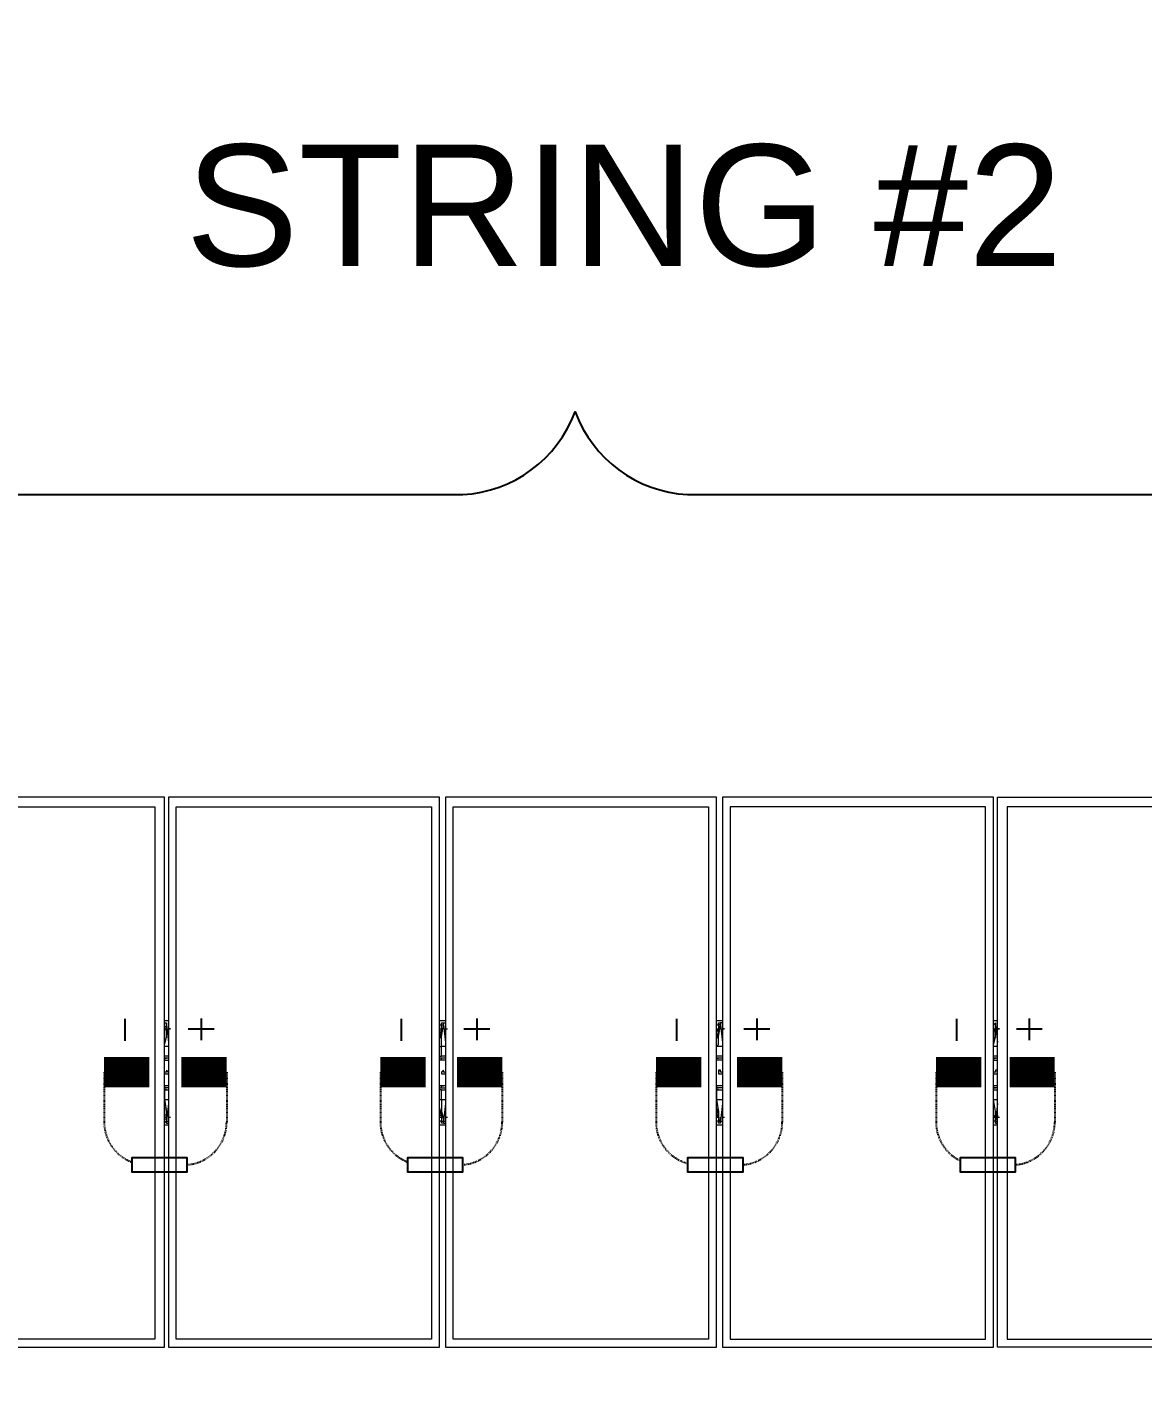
# Model space of a CAD drawing. Header units: feet. Extents: x -13743 to 68376, y -48 to 67763.
# Drawn here: x 2731 to 2914.7, y 7045.9 to 7270.4 of the extents above; entities that cross this region are included whole.
import ezdxf
from ezdxf.enums import TextEntityAlignment as Align

# ---------------------------------------------------------------- set-up
doc = ezdxf.new("R2018")
doc.units = ezdxf.units.FT
doc.header["$MEASUREMENT"] = 0
doc.linetypes.add('HIDDEN', pattern=[0.375, 0.25, -0.125])
for name, color, linetype in [('E-HARN-COMP', 8, 'Continuous'), ('E-TRNK-CABL-NEG', 6, 'HIDDEN'), ('E-TRUNK-CABLE-POS', 6, 'HIDDEN'), ('G-ANNO-TEXT', 1, 'Continuous'), ('Polarity-Text', 7, 'Continuous')]:
    doc.layers.add(name, color=color, linetype=linetype)
doc.styles.add('NEI-A', font='arial.ttf')
doc.styles.get("Standard").update_dxf_attribs({"font": 'arial.ttf'})

# ---------------------------------------------------------------- blocks, each defined once
blk = doc.blocks.new('A$Cc93f9aa1')
at = {"lineweight": 5}
for points in [[(2.6649, 0.4666), (2.4332, 0.4666), (2.4332, 0), (2.6649, 0)], [(2.8982, 0.4666), (2.6682, 0.4666), (2.6682, 0), (2.8982, 0)], [(2.9032, 0), (3.1332, 0), (3.1332, 0.4666), (2.9032, 0.4666)], [(3.1382, 0), (3.3682, 0), (3.3682, 0.4666), (3.1382, 0.4666)], [(3.6032, 0.4666), (3.6032, 0), (3.3715, 0), (3.3715, 0.4666)], [(2.4416, 0.4583), (2.6566, 0.4583), (2.6566, 0.0067), (2.4416, 0.0067)], [(2.6749, 0.4583), (2.8915, 0.4583), (2.8915, 0.0067), (2.6749, 0.0067)], [(2.9099, 0.4583), (3.1265, 0.4583), (3.1265, 0.0067), (2.9099, 0.0067)], [(3.3615, 0.0067), (3.3615, 0.4583), (3.1449, 0.4583), (3.1449, 0.0067)], [(3.5949, 0.4583), (3.3799, 0.4583), (3.3799, 0.0067), (3.5949, 0.0067)], [(3.3699, 0.275), (3.3699, 0.2733)], [(2.6666, 0.235), (2.6666, 0.2333), (2.6649, 0.2333), (2.6649, 0.2317), (2.6666, 0.2317), (2.6682, 0.2317), (2.6682, 0.2333)], [(2.9015, 0.235), (2.8999, 0.2333), (2.8999, 0.2317), (2.9032, 0.2317), (2.9032, 0.2333), (2.9015, 0.2333)], [(3.1365, 0.235), (3.1349, 0.235), (3.1349, 0.2317), (3.1382, 0.2317), (3.1382, 0.2333), (3.1365, 0.2333)], [(3.3715, 0.235), (3.3699, 0.235), (3.3699, 0.2333), (3.3682, 0.2333), (3.3682, 0.2317), (3.3699, 0.2317), (3.3715, 0.2317), (3.3715, 0.2333)]]:
    blk.add_lwpolyline(points, close=True, dxfattribs=at)
for points in [[(2.6682, 0.2767), (2.6649, 0.2767)], [(2.6666, 0.27), (2.6666, 0.2733), (2.6666, 0.2717), (2.6649, 0.2717), (2.6649, 0.27), (2.6649, 0.2683)], [(2.6666, 0.255), (2.6649, 0.255), (2.6649, 0.2567), (2.6666, 0.2633), (2.6666, 0.2733)], [(2.6666, 0.2733), (2.6666, 0.275), (2.6666, 0.2733)], [(2.9032, 0.2767), (2.8982, 0.2767)], [(2.8982, 0.255), (2.8999, 0.255), (2.8999, 0.2633), (2.9015, 0.2733)], [(2.8999, 0.2683), (2.8999, 0.27), (2.8999, 0.2733), (2.9015, 0.2733), (2.9015, 0.275), (2.9032, 0.275)], [(2.9015, 0.27), (2.9015, 0.2733), (2.9015, 0.275)], [(3.1382, 0.2767), (3.1332, 0.2767)], [(3.1382, 0.275), (3.1365, 0.275), (3.1365, 0.2733), (3.1349, 0.2733), (3.1349, 0.27), (3.1332, 0.2683)], [(3.1349, 0.255), (3.1332, 0.255), (3.1349, 0.2567), (3.1349, 0.2633), (3.1365, 0.2733)], [(3.1365, 0.27), (3.1365, 0.2733), (3.1365, 0.275)], [(3.3715, 0.2767), (3.3682, 0.2767)], [(3.3699, 0.255), (3.3682, 0.255), (3.3682, 0.2567), (3.3699, 0.2633), (3.3699, 0.2733), (3.3699, 0.27), (3.3682, 0.2683)], [(3.3715, 0.27), (3.3715, 0.2733)], [(2.6666, 0.2467), (2.6649, 0.2467), (2.6649, 0.255)], [(2.8982, 0.2467), (2.8999, 0.2467), (2.8999, 0.255)], [(3.1349, 0.2467), (3.1332, 0.2467), (3.1332, 0.255)], [(3.3699, 0.2467), (3.3682, 0.2467), (3.3682, 0.255)], [(2.6682, 0.2467), (2.6649, 0.2467)], [(2.6682, 0.245), (2.6649, 0.245), (2.6666, 0.245)], [(2.6649, 0.245), (2.6649, 0.2433), (2.6682, 0.2433)], [(2.9032, 0.245), (2.8999, 0.245), (2.8982, 0.245)], [(2.9032, 0.2433), (2.8999, 0.2433), (2.8982, 0.2433)], [(2.9032, 0.2467), (2.8999, 0.2467)], [(2.8999, 0.2433), (2.8999, 0.245)], [(3.1382, 0.2467), (3.1332, 0.2467)], [(3.1382, 0.245), (3.1332, 0.245), (3.1349, 0.245)], [(3.1382, 0.2433), (3.1349, 0.2433), (3.1332, 0.2433), (3.1332, 0.245)], [(3.3715, 0.2467), (3.3682, 0.2467)], [(3.3715, 0.245), (3.3682, 0.245), (3.3699, 0.245)], [(3.3682, 0.245), (3.3682, 0.2433), (3.3715, 0.2433)], [(2.6682, 0.2217), (2.6649, 0.2217), (2.6649, 0.22)], [(2.6682, 0.22), (2.6649, 0.22), (2.6666, 0.22)], [(2.9032, 0.2217), (2.8982, 0.2217)], [(2.8982, 0.22), (2.8999, 0.22), (2.9032, 0.22)], [(2.8999, 0.22), (2.8999, 0.2217), (2.9015, 0.2217)], [(3.1382, 0.2217), (3.1349, 0.2217), (3.1332, 0.2217), (3.1332, 0.22)], [(3.1382, 0.22), (3.1332, 0.22), (3.1349, 0.22)], [(3.3715, 0.2217), (3.3682, 0.2217), (3.3682, 0.22)], [(3.3715, 0.22), (3.3682, 0.22), (3.3699, 0.22)], [(2.6666, 0.2183), (2.6649, 0.2183), (2.6649, 0.21), (2.6666, 0.2), (2.6666, 0.1917), (2.6682, 0.1917)], [(2.6649, 0.2183), (2.6682, 0.2183)], [(2.8999, 0.21), (2.8999, 0.2183), (2.8982, 0.2183)], [(2.8982, 0.21), (2.8999, 0.21), (2.8999, 0.2), (2.9015, 0.1933), (2.9015, 0.1917), (2.9032, 0.1917)], [(2.8999, 0.2183), (2.9032, 0.2183)], [(3.1349, 0.2183), (3.1332, 0.2183), (3.1332, 0.21), (3.1349, 0.2), (3.1349, 0.1933), (3.1365, 0.1917), (3.1382, 0.1917)], [(3.1332, 0.2183), (3.1382, 0.2183)], [(3.3699, 0.1917), (3.3699, 0.2), (3.3682, 0.21), (3.3682, 0.2183), (3.3699, 0.2183)], [(3.3682, 0.2183), (3.3715, 0.2183)], [(2.6666, 0.19), (2.6666, 0.1933), (2.6649, 0.1933), (2.6649, 0.195), (2.6649, 0.1967)], [(2.6682, 0.1883), (2.6649, 0.1883)], [(2.6666, 0.195), (2.6666, 0.1917), (2.6666, 0.19), (2.6682, 0.19)], [(2.9032, 0.1883), (2.8982, 0.1883)], [(2.8999, 0.1967), (2.8999, 0.195), (2.8999, 0.1917), (2.9015, 0.1917), (2.9015, 0.19), (2.9032, 0.19)], [(2.9015, 0.195), (2.9015, 0.1917), (2.9015, 0.19)], [(3.1332, 0.1967), (3.1349, 0.195), (3.1349, 0.1917), (3.1365, 0.1917), (3.1365, 0.19), (3.1365, 0.1917), (3.1365, 0.195)], [(3.1382, 0.1883), (3.1332, 0.1883)], [(3.3682, 0.1967), (3.3699, 0.195), (3.3699, 0.19), (3.3699, 0.1917), (3.3715, 0.1917), (3.3715, 0.195)], [(3.3715, 0.1883), (3.3682, 0.1883)], [(3.3699, 0.19), (3.3715, 0.19)]]:
    blk.add_lwpolyline(points, dxfattribs=at)
at = {"color": 8, "lineweight": 5, "true_color": 0x808080}
for points in [[(2.6682, 0.2767), (2.6649, 0.2767)], [(2.6649, 0.2733), (2.6649, 0.275), (2.6666, 0.275)], [(2.6649, 0.2617), (2.6649, 0.27), (2.6666, 0.27)], [(2.6649, 0.2667), (2.6649, 0.2683)], [(2.6666, 0.2733), (2.6666, 0.2733)], [(2.6666, 0.2733), (2.6682, 0.2583)], [(2.6682, 0.2683), (2.6682, 0.27)], [(2.9032, 0.2767), (2.8982, 0.2767)], [(2.8982, 0.2733), (2.8999, 0.2733), (2.8999, 0.275), (2.9015, 0.275)], [(2.8982, 0.27), (2.8999, 0.27), (2.8999, 0.2683), (2.8982, 0.2617)], [(2.8982, 0.2683), (2.8999, 0.2683), (2.8999, 0.2667), (2.8982, 0.2667)], [(2.9015, 0.2733), (2.9015, 0.2733)], [(2.9015, 0.2733), (2.9032, 0.2583)], [(2.9032, 0.2717), (2.9032, 0.2717)], [(2.9032, 0.2683), (2.9032, 0.27), (2.9049, 0.27)], [(3.1382, 0.2767), (3.1332, 0.2767)], [(3.1332, 0.2733), (3.1349, 0.2733), (3.1349, 0.275), (3.1365, 0.275)], [(3.1332, 0.27), (3.1349, 0.27), (3.1349, 0.2683), (3.1332, 0.2617)], [(3.1332, 0.2667), (3.1332, 0.2683), (3.1349, 0.2683)], [(3.1365, 0.2733), (3.1365, 0.2733)], [(3.1365, 0.2733), (3.1382, 0.2583)], [(3.1382, 0.2683), (3.1382, 0.27)], [(3.3715, 0.2767), (3.3682, 0.2767)], [(3.3682, 0.2733), (3.3699, 0.275)], [(3.3682, 0.27), (3.3699, 0.27), (3.3682, 0.2683), (3.3682, 0.2617)], [(3.3682, 0.2667), (3.3682, 0.2683), (3.3699, 0.2683)], [(3.3699, 0.2733), (3.3715, 0.2583)], [(3.3715, 0.2733), (3.3715, 0.2733)], [(3.3715, 0.2683), (3.3715, 0.27)], [(2.6682, 0.255), (2.6649, 0.255)], [(2.9032, 0.255), (2.8999, 0.255)], [(3.1382, 0.255), (3.1332, 0.255)], [(3.3715, 0.255), (3.3682, 0.255)], [(2.6649, 0.21), (2.6682, 0.21)], [(2.8999, 0.21), (2.9032, 0.21)], [(3.1332, 0.21), (3.1382, 0.21)], [(3.3682, 0.21), (3.3715, 0.21)], [(2.6649, 0.2033), (2.6649, 0.195), (2.6666, 0.195)], [(2.6666, 0.1967), (2.6649, 0.1967), (2.6649, 0.1983)], [(2.6682, 0.2067), (2.6666, 0.1917)], [(2.8982, 0.195), (2.8999, 0.195), (2.8999, 0.1967), (2.8982, 0.2033)], [(2.8982, 0.1967), (2.8999, 0.1967), (2.8999, 0.1983), (2.8982, 0.1983)], [(2.9032, 0.2067), (2.9015, 0.1917)], [(3.1332, 0.195), (3.1349, 0.195), (3.1349, 0.1967), (3.1332, 0.2033)], [(3.1349, 0.1967), (3.1332, 0.1967), (3.1332, 0.1983)], [(3.1382, 0.2067), (3.1365, 0.1917)], [(3.3682, 0.195), (3.3699, 0.195), (3.3682, 0.1967), (3.3682, 0.2033)], [(3.3682, 0.1967), (3.3682, 0.1983)], [(3.3715, 0.2067), (3.3699, 0.1917)], [(2.6666, 0.19), (2.6649, 0.1917)], [(2.6682, 0.1883), (2.6649, 0.1883)], [(2.6666, 0.1917), (2.6666, 0.1917)], [(2.6682, 0.1967), (2.6682, 0.195), (2.6699, 0.195)], [(2.9015, 0.19), (2.8999, 0.19), (2.8999, 0.1917), (2.8982, 0.1917)], [(2.9032, 0.1883), (2.8982, 0.1883)], [(2.9015, 0.195), (2.9015, 0.195)], [(2.9015, 0.1917), (2.9015, 0.1917)], [(2.9032, 0.1967), (2.9032, 0.195), (2.9049, 0.195)], [(3.1365, 0.19), (3.1349, 0.19), (3.1349, 0.1917), (3.1332, 0.1917)], [(3.1382, 0.1883), (3.1332, 0.1883)], [(3.1365, 0.1917), (3.1365, 0.1917)], [(3.1382, 0.1967), (3.1382, 0.195), (3.1399, 0.195)], [(3.3699, 0.19), (3.3699, 0.1917), (3.3682, 0.1917)], [(3.3715, 0.1883), (3.3682, 0.1883)], [(3.3715, 0.1967), (3.3715, 0.195), (3.3732, 0.195)], [(3.3715, 0.1917), (3.3715, 0.1917)]]:
    blk.add_lwpolyline(points, dxfattribs=at)
for points in [[(2.6699, 0.27), (2.6682, 0.27)], [(3.1399, 0.27), (3.1382, 0.27)], [(3.3732, 0.27), (3.3715, 0.27)]]:
    blk.add_lwpolyline(points, close=True, dxfattribs=at)
blk = doc.blocks.new('DETAIL_TITLE')
at = {"style": 'NEI-A', "flags": 8}
blk.add_attdef('#', text='', height=0.2, dxfattribs=at).set_placement((0.5922, -0.5109), align=Align.MIDDLE_CENTER)
at = {"lineweight": 30, "flags": 104}
blk.add_attdef('DETAIL_TITLE', text='', height=0.2, dxfattribs=at).set_placement((0.9099, -0.5251), align=Align.BOTTOM_LEFT)
at = {"style": 'NEI-A'}
for tag, p in [('SCALE:', (0.9386, -0.7379)), ('1"_=_', (1.5474, -0.7379))]:
    blk.add_attdef(tag, text='', height=0.1, dxfattribs=at).set_placement(p, align=Align.BOTTOM_LEFT)

msp = doc.modelspace()

# ---------------------------------------------------------------- linework, layer by layer
at = {"layer": 'E-HARN-COMP', "const_width": 5}
for points in [[(2743.7, 7098.47), (2751.15, 7098.47)], [(2756.41, 7098.47), (2763.87, 7098.47)], [(2789.17, 7098.47), (2796.62, 7098.47)], [(2801.79, 7098.47), (2809.24, 7098.47)], [(2834.55, 7098.47), (2842, 7098.47)], [(2847.89, 7098.47), (2855.34, 7098.47)], [(2880.65, 7098.47), (2888.1, 7098.47)], [(2892.74, 7098.47), (2900.2, 7098.47)]]:
    msp.add_lwpolyline(points, dxfattribs=at)
at = {"layer": 'E-HARN-COMP'}
for points in [[(2752.83, 7084.39), (2748.27, 7084.39), (2748.27, 7082.06), (2752.83, 7082.06)], [(2752.83, 7082.06), (2757.39, 7082.06), (2757.39, 7084.39), (2752.83, 7084.39)], [(2798.21, 7084.39), (2793.64, 7084.39), (2793.64, 7082.06), (2798.21, 7082.06)], [(2798.21, 7082.06), (2802.77, 7082.06), (2802.77, 7084.39), (2798.21, 7084.39)], [(2844.31, 7084.39), (2839.74, 7084.39), (2839.74, 7082.06), (2844.31, 7082.06)], [(2844.31, 7082.06), (2848.87, 7082.06), (2848.87, 7084.39), (2844.31, 7084.39)], [(2889.16, 7084.39), (2884.6, 7084.39), (2884.6, 7082.06), (2889.16, 7082.06)], [(2889.16, 7082.06), (2893.72, 7082.06), (2893.72, 7084.39), (2889.16, 7084.39)]]:
    msp.add_lwpolyline(points, dxfattribs=at)
at = {"layer": 'E-TRNK-CABL-NEG', "ltscale": 0.1}
for points in [[(2743.7, 7098.47), (2743.7, 7090.24, 0.313117), (2748.27, 7083.66, 0.313117)], [(2789.17, 7098.47), (2789.17, 7090.24, 0.30904), (2793.64, 7083.69, 0.30904)], [(2834.55, 7098.47), (2834.55, 7090.24, 0.338726), (2839.73, 7083.46, 0.338726)], [(2880.65, 7098.47), (2880.65, 7090.24, 0.286977), (2884.6, 7083.92, 0.286977)]]:
    msp.add_lwpolyline(points, format="xyb", dxfattribs=at)
at = {"layer": 'E-TRUNK-CABLE-POS', "ltscale": 0.1}
for points in [[(2763.87, 7098.47), (2763.87, 7090.24, -0.391396), (2757.39, 7083.23, -0.391396)], [(2809.24, 7098.47), (2809.24, 7090.24, -0.391396), (2802.77, 7083.23, -0.391396)], [(2855.34, 7098.47), (2855.34, 7090.24, -0.391396), (2848.87, 7083.23, -0.391396)], [(2900.2, 7098.47), (2900.2, 7090.24, -0.391396), (2893.72, 7083.23, -0.391396)]]:
    msp.add_lwpolyline(points, format="xyb", dxfattribs=at)
at = {"layer": 'G-ANNO-TEXT', "flags": 128}
msp.add_lwpolyline([(2233.59, 7179.88, -0.35318), (2257.76, 7193.53), (2802.72, 7193.53, 0.298343), (2821.23, 7207.17, 0.298343), (2839.74, 7193.53), (3471.47, 7193.53, -0.298343), (3489.97, 7179.88)], format="xyb", dxfattribs=at)
at = {"layer": 'Polarity-Text'}
for p, q in [((2747.09, 7107.25), (2747.09, 7103.63)), ((2761.81, 7105.52), (2757.54, 7105.52)), ((2759.67, 7107.33), (2759.67, 7103.71)), ((2792.57, 7107.25), (2792.57, 7103.63)), ((2807.19, 7105.52), (2802.91, 7105.52)), ((2805.05, 7107.33), (2805.05, 7103.71)), ((2837.94, 7107.25), (2837.94, 7103.63)), ((2853.29, 7105.52), (2849.01, 7105.52)), ((2851.15, 7107.33), (2851.15, 7103.71)), ((2884.04, 7107.25), (2884.04, 7103.63)), ((2898.14, 7105.52), (2893.87, 7105.52)), ((2896, 7107.33), (2896, 7103.71))]:
    msp.add_line(p, q, dxfattribs=at)

# ---------------------------------------------------------------- block references
at = {"xscale": 194.04614304, "yscale": 194.04614304, "zscale": 194.04614304}
msp.add_blockref('A$Cc93f9aa1', (2236.52, 7053.21), dxfattribs=at)

# ---------------------------------------------------------------- texts
at = {"layer": 'G-ANNO-TEXT', "insert": (2901.45, 7251.14), "char_height": 20, "width": 143.1195, "attachment_point": 3, "style": 'NEI-A', "bg_fill": 3, "box_fill_scale": 1.5, "bg_fill_color": 256, "bg_fill_transparency": 0}
msp.add_mtext('STRING #2', dxfattribs=at)

# ---------------------------------------------------------------- next in the draw order: block references
at = {"layer": 'G-ANNO-TEXT'}
ref = msp.add_blockref('DETAIL_TITLE', (2193.15, 7909.29), dxfattribs=dict(at, xscale=128.9267043143703, yscale=128.9267043143703, zscale=128.9267043143703))
lines = msp.add_mtext('{\\LDC BLOCK TYPE-2 (2) STRINGS (52) MODULES [580W-SOUTH MOTOR GAP] }', dxfattribs={"layer": '0', "insert": (2310.46, 7880.26), "char_height": 1139.5591, "attachment_point": 1})
ref.add_attrib('DETAIL_TITLE', '', (2310.46, 7880.26)).embed_mtext(lines)

doc.saveas('drawing.dxf')
